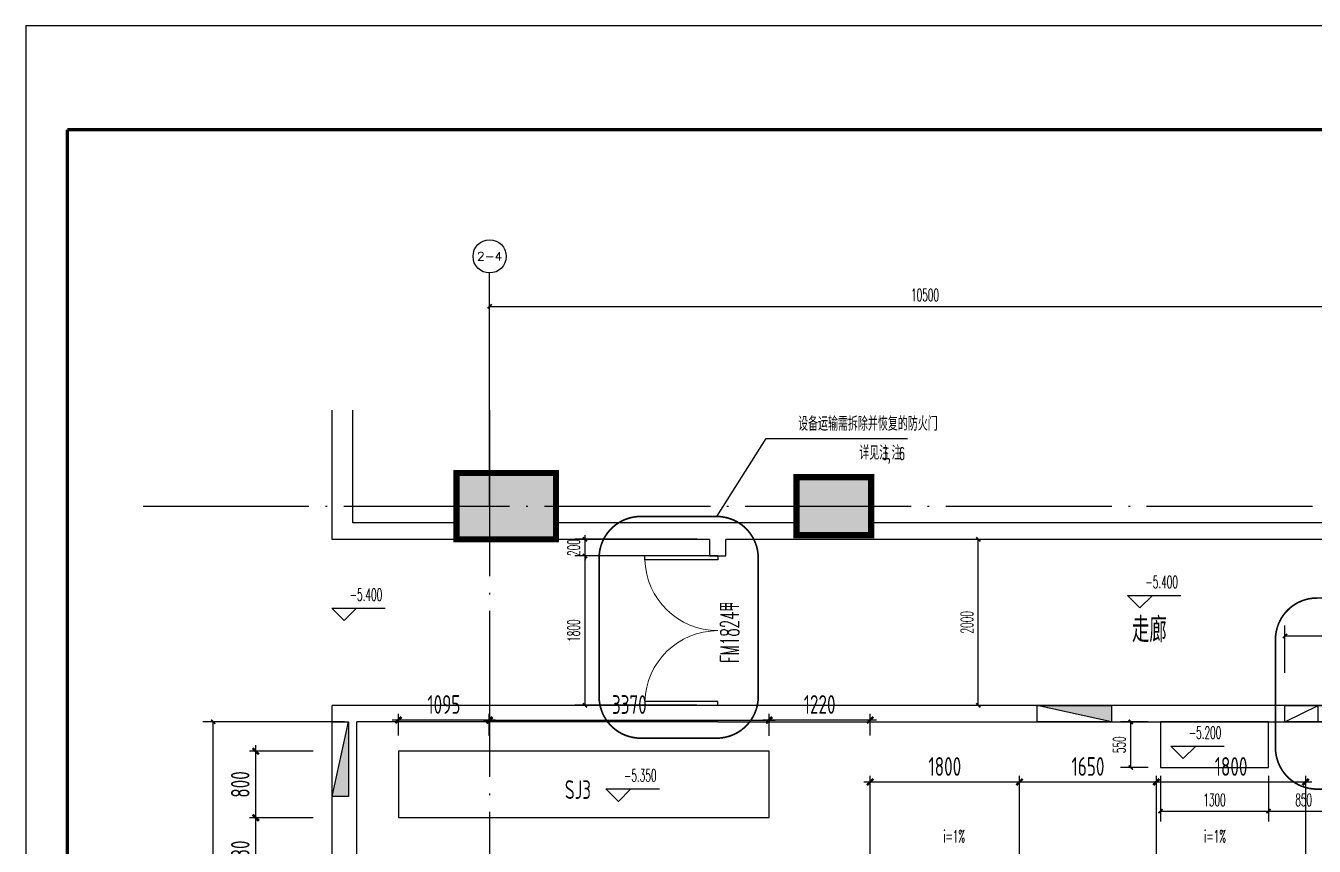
# Model space of a CAD drawing. Extents: x 917265 to 982035, y 334257 to 376307.
# Drawn here: x 917265 to 932799, y 366421 to 376307 of the extents above; entities that cross this region are included whole.
import ezdxf
from ezdxf.enums import TextEntityAlignment as Align

# ---------------------------------------------------------------- set-up
doc = ezdxf.new("R2010")
doc.units = 0
doc.header["$LTSCALE"] = 1000
doc.linetypes.add('DOTE', pattern=[2.42, 2, -0.2, 0.02, -0.2])
for name, color, linetype in [('150文字', 7, 'Continuous'), ('ACS_COM', 7, 'Continuous'), ('AXIS', 3, 'Continuous'), ('AXIS_TEXT', 7, 'Continuous'), ('C_BLOCK_', 7, 'Continuous'), ('COLU', 7, 'Continuous'), ('COLUMN', 9, 'Continuous'), ('DIM_ELEV', 3, 'Continuous'), ('DIM_LEAD', 3, 'Continuous'), ('DOTE', 1, 'Continuous'), ('PUB_DIM', 3, 'Continuous'), ('PUB_HATCH', 8, 'Continuous'), ('PUB_TEXT', 7, 'Continuous'), ('PUB_TITLE', 4, 'Continuous'), ('WALL', 255, 'Continuous'), ('WINDOW', 2, 'Continuous'), ('消火栓', 6, 'Continuous'), ('设备基础及留洞', 7, 'Continuous')]:
    doc.layers.add(name, color=color, linetype=linetype)
doc.styles.add('_TCH_AXIS', font='COMPLEX', dxfattribs={"bigfont": 'GBCBIG'})
doc.styles.add('_TCH_DIM', font='SIMPLEX.shx', dxfattribs={"width": 0.75, "bigfont": 'GBCBIG.shx'})
doc.styles.add('_TCH_DIM_T3', font='SIMPLEX.shx', dxfattribs={"width": 0.529412, "bigfont": 'GBCBIG.shx'})
doc.styles.add('BZTK_仿宋GB2312', font='SIMFANG_0.TTF', dxfattribs={"width": 0.75})
doc.styles.add('HZS', font='fszk.shx', dxfattribs={"width": 0.7, "bigfont": 'hztxt.shx'})
doc.styles.add('TSSD_DIMENSION_T3', font='Tssdeng.shx', dxfattribs={"width": 0.7, "bigfont": 'hztxt.shx'})
doc.styles.add('TSSD_Rein', font='Tssdeng.shx', dxfattribs={"width": 0.7, "bigfont": 'hztxt.shx'})
doc.dimstyles.new('_TCH_ARCH&&50', dxfattribs={"dimtxt": 148.75, "dimasz": 50, "dimexe": 125, "dimexo": 150, "dimgap": 63.125, "dimtad": 1, "dimdec": 0, "dimzin": 0, "dimdsep": 46, "dimtxsty": '_TCH_DIM_T3', "dimblk": 'ARCHTICK', "dimcen": 0.09, "dimclrt": 7, "dimazin": 2, "dimtfac": 1, "dimtdec": 0, "dimtix": 1, "dimtmove": 2, "dimatfit": 3, "dimfxl": 1, "dimtolj": 1, "dimtzin": 0, "dimarcsym": 0})
doc.dimstyles.new('TSSD_150_150$TCH&&50', dxfattribs={"dimtxt": 225, "dimasz": 75, "dimexe": 75, "dimexo": 187.5, "dimgap": 75, "dimtad": 1, "dimdec": 0, "dimzin": 0, "dimdsep": 46, "dimtxsty": 'TSSD_DIMENSION_T3', "dimblk": 'ARCHTICK', "dimcen": 0, "dimdle": 75, "dimclrt": 7, "dimadec": 0, "dimazin": 0, "dimtfac": 1, "dimtdec": 0, "dimtix": 1, "dimtmove": 2, "dimatfit": 3, "dimfxl": 1, "dimtolj": 1, "dimtzin": 0, "dimarcsym": 0})

# ---------------------------------------------------------------- blocks, each defined once
blk = doc.blocks.new('$DorLib2D$00000002')
for p, q in [((-0.5, 0), (-0.5, 0.4875)), ((-0.475, 0.4875), (-0.5, 0.4875)), ((-0.475, 0), (-0.475, 0.4875)), ((0.475, 0), (0.475, 0.4875)), ((0.475, 0.4875), (0.5, 0.4875)), ((0.5, 0), (0.5, 0.4875)), ((-0.5, 0), (-0.475, 0)), ((0.5, 0), (0.475, 0))]:
    blk.add_line(p, q)
at = {"lineweight": 13}
for centre, start, end in [((-0.4875, 0), 0, 88.53072), ((0.4875, 0), 91.46928, 180)]:
    blk.add_arc(centre, 0.4875, start, end, dxfattribs=at)
blk = doc.blocks.new('消火栓')
at = {"layer": '消火栓'}
blk.add_hatch(color=256, dxfattribs=at).paths.add_polyline_path([(743316, -12254), (742416, -12254), (742416, -12454)])
blk.add_line((742416, -12454), (743316, -12254), dxfattribs=at)
blk.add_lwpolyline([(742416, -12454), (743316, -12454), (743316, -12254), (742416, -12254)], close=True, dxfattribs=at)
blk = doc.blocks.new('_ArchTick')
at = {"color": 0, "linetype": 'ByBlock', "const_width": 0.4}
blk.add_lwpolyline([(-0.5, -0.5), (0.5, 0.5)], dxfattribs=at)
blk = doc.blocks.new('*D140')
at = {"layer": 'Defpoints', "color": 0, "transparency": 16777216}
for p in [(14031, 21933), (12231, 20813), (14031, 20813)]:
    blk.add_point(p, dxfattribs=at)
at = {"layer": '设备基础及留洞', "color": 0, "lineweight": -2, "transparency": 16777216}
for p, q in [((12156, 21933), (14106, 21933)), ((12231, 21000), (12231, 22008)), ((14031, 21000), (14031, 22008))]:
    blk.add_line(p, q, dxfattribs=at)
at = {"layer": '设备基础及留洞', "color": 0, "lineweight": -2, "transparency": 16777216, "xscale": 75, "yscale": 75, "zscale": 75, "rotation": 180}
blk.add_blockref('_ArchTick', (12231, 21933), dxfattribs=at)
at = {"layer": '设备基础及留洞', "color": 0, "lineweight": -2, "transparency": 16777216, "xscale": 75, "yscale": 75, "zscale": 75}
blk.add_blockref('_ArchTick', (14031, 21933), dxfattribs=at)
at = {"layer": '设备基础及留洞', "color": 7, "transparency": 16777216, "insert": (13131, 22120), "char_height": 225, "attachment_point": 5, "style": 'TSSD_DIMENSION_T3'}
blk.add_mtext('\\A1;1800', dxfattribs=at)
blk = doc.blocks.new('*D141')
at = {"layer": 'Defpoints', "color": 0, "transparency": 16777216}
for p in [(12231, 21933), (10580, 21560), (12231, 21560)]:
    blk.add_point(p, dxfattribs=at)
at = {"layer": '设备基础及留洞', "color": 0, "lineweight": -2, "transparency": 16777216}
for p, q in [((10505, 21933), (12306, 21933)), ((10580, 21747), (10580, 22008)), ((12231, 21747), (12231, 22008))]:
    blk.add_line(p, q, dxfattribs=at)
at = {"layer": '设备基础及留洞', "color": 0, "lineweight": -2, "transparency": 16777216, "xscale": 75, "yscale": 75, "zscale": 75, "rotation": 180}
blk.add_blockref('_ArchTick', (10580, 21933), dxfattribs=at)
at = {"layer": '设备基础及留洞', "color": 0, "lineweight": -2, "transparency": 16777216, "xscale": 75, "yscale": 75, "zscale": 75}
blk.add_blockref('_ArchTick', (12231, 21933), dxfattribs=at)
at = {"layer": '设备基础及留洞', "color": 7, "transparency": 16777216, "insert": (11406, 22120), "char_height": 225, "attachment_point": 5, "style": 'TSSD_DIMENSION_T3'}
blk.add_mtext('\\A1;1650', dxfattribs=at)
blk = doc.blocks.new('*D142')
at = {"layer": 'Defpoints', "color": 0, "transparency": 16777216}
for p in [(10580, 21933), (8780, 20813), (10580, 20813)]:
    blk.add_point(p, dxfattribs=at)
at = {"layer": '设备基础及留洞', "color": 0, "lineweight": -2, "transparency": 16777216}
for p, q in [((8705, 21933), (10655, 21933)), ((8780, 21000), (8780, 22008)), ((10580, 21000), (10580, 22008))]:
    blk.add_line(p, q, dxfattribs=at)
at = {"layer": '设备基础及留洞', "color": 0, "lineweight": -2, "transparency": 16777216, "xscale": 75, "yscale": 75, "zscale": 75, "rotation": 180}
blk.add_blockref('_ArchTick', (8780, 21933), dxfattribs=at)
at = {"layer": '设备基础及留洞', "color": 0, "lineweight": -2, "transparency": 16777216, "xscale": 75, "yscale": 75, "zscale": 75}
blk.add_blockref('_ArchTick', (10580, 21933), dxfattribs=at)
at = {"layer": '设备基础及留洞', "color": 7, "transparency": 16777216, "insert": (9680, 22120), "char_height": 225, "attachment_point": 5, "style": 'TSSD_DIMENSION_T3'}
blk.add_mtext('\\A1;1800', dxfattribs=at)
blk = doc.blocks.new('*D143')
at = {"layer": 'Defpoints', "color": 0, "transparency": 16777216}
for p in [(8780, 22680), (7560, 22306), (8780, 22306)]:
    blk.add_point(p, dxfattribs=at)
at = {"layer": '设备基础及留洞', "color": 0, "lineweight": -2, "transparency": 16777216}
for p, q in [((7560, 22494), (7560, 22755)), ((8780, 22494), (8780, 22755)), ((7485, 22680), (8855, 22680))]:
    blk.add_line(p, q, dxfattribs=at)
at = {"layer": '设备基础及留洞', "color": 0, "lineweight": -2, "transparency": 16777216, "xscale": 75, "yscale": 75, "zscale": 75, "rotation": 180}
blk.add_blockref('_ArchTick', (7560, 22680), dxfattribs=at)
at = {"layer": '设备基础及留洞', "color": 0, "lineweight": -2, "transparency": 16777216, "xscale": 75, "yscale": 75, "zscale": 75}
blk.add_blockref('_ArchTick', (8780, 22680), dxfattribs=at)
at = {"layer": '设备基础及留洞', "color": 7, "transparency": 16777216, "insert": (8170, 22867), "char_height": 225, "attachment_point": 5, "style": 'TSSD_DIMENSION_T3'}
blk.add_mtext('\\A1;1220', dxfattribs=at)
blk = doc.blocks.new('*D144')
at = {"layer": 'Defpoints', "color": 0, "transparency": 16777216}
for p in [(7561, 22678), (4191, 22303), (7561, 22303)]:
    blk.add_point(p, dxfattribs=at)
at = {"layer": '设备基础及留洞', "color": 0, "lineweight": -2, "transparency": 16777216}
for p, q in [((4191, 22491), (4191, 22753)), ((7561, 22491), (7561, 22753)), ((4116, 22678), (7636, 22678))]:
    blk.add_line(p, q, dxfattribs=at)
at = {"layer": '设备基础及留洞', "color": 0, "lineweight": -2, "transparency": 16777216, "xscale": 75, "yscale": 75, "zscale": 75, "rotation": 180}
blk.add_blockref('_ArchTick', (4191, 22678), dxfattribs=at)
at = {"layer": '设备基础及留洞', "color": 0, "lineweight": -2, "transparency": 16777216, "xscale": 75, "yscale": 75, "zscale": 75}
blk.add_blockref('_ArchTick', (7561, 22678), dxfattribs=at)
at = {"layer": '设备基础及留洞', "color": 7, "transparency": 16777216, "insert": (5876, 22866), "char_height": 225, "attachment_point": 5, "style": 'TSSD_DIMENSION_T3'}
blk.add_mtext('\\A1;3370', dxfattribs=at)
blk = doc.blocks.new('*D145')
at = {"layer": 'Defpoints', "color": 0, "transparency": 16777216}
for p in [(4187, 22680), (3092, 22306), (4187, 22306)]:
    blk.add_point(p, dxfattribs=at)
at = {"layer": '设备基础及留洞', "color": 0, "lineweight": -2, "transparency": 16777216}
for p, q in [((3092, 22494), (3092, 22755)), ((4187, 22494), (4187, 22755)), ((3017, 22680), (4262, 22680))]:
    blk.add_line(p, q, dxfattribs=at)
at = {"layer": '设备基础及留洞', "color": 0, "lineweight": -2, "transparency": 16777216, "xscale": 75, "yscale": 75, "zscale": 75, "rotation": 180}
blk.add_blockref('_ArchTick', (3092, 22680), dxfattribs=at)
at = {"layer": '设备基础及留洞', "color": 0, "lineweight": -2, "transparency": 16777216, "xscale": 75, "yscale": 75, "zscale": 75}
blk.add_blockref('_ArchTick', (4187, 22680), dxfattribs=at)
at = {"layer": '设备基础及留洞', "color": 7, "transparency": 16777216, "insert": (3640, 22867), "char_height": 225, "attachment_point": 5, "style": 'TSSD_DIMENSION_T3'}
blk.add_mtext('\\A1;1095', dxfattribs=at)
blk = doc.blocks.new('*D159')
at = {"layer": 'Defpoints', "color": 0, "transparency": 16777216}
for p in [(1372, 21503), (2250, 21503), (2250, 20623)]:
    blk.add_point(p, dxfattribs=at)
at = {"layer": '设备基础及留洞', "color": 0, "lineweight": -2, "transparency": 16777216}
for p, q in [((2063, 21503), (1297, 21503)), ((1372, 20548), (1372, 21578)), ((2063, 20623), (1297, 20623))]:
    blk.add_line(p, q, dxfattribs=at)
at = {"layer": '设备基础及留洞', "color": 0, "lineweight": -2, "transparency": 16777216, "xscale": 75, "yscale": 75, "zscale": 75}
for p, rotation in [((1372, 21503), 90), ((1372, 20623), 270)]:
    blk.add_blockref('_ArchTick', p, dxfattribs=dict(at, rotation=rotation))
at = {"layer": '设备基础及留洞', "color": 7, "transparency": 16777216, "insert": (1185, 21063), "char_height": 225, "attachment_point": 5, "rotation": 90, "style": 'TSSD_DIMENSION_T3'}
blk.add_mtext('\\A1;880', dxfattribs=at)
blk = doc.blocks.new('*D160')
at = {"layer": 'Defpoints', "color": 0, "transparency": 16777216}
for p in [(1372, 22303), (2250, 22303), (2250, 21503)]:
    blk.add_point(p, dxfattribs=at)
at = {"layer": '设备基础及留洞', "color": 0, "lineweight": -2, "transparency": 16777216}
for p, q in [((1372, 21428), (1372, 22378)), ((2063, 22303), (1297, 22303)), ((2063, 21503), (1297, 21503))]:
    blk.add_line(p, q, dxfattribs=at)
at = {"layer": '设备基础及留洞', "color": 0, "lineweight": -2, "transparency": 16777216, "xscale": 75, "yscale": 75, "zscale": 75}
for p, rotation in [((1372, 22303), 90), ((1372, 21503), 270)]:
    blk.add_blockref('_ArchTick', p, dxfattribs=dict(at, rotation=rotation))
at = {"layer": '设备基础及留洞', "color": 7, "transparency": 16777216, "insert": (1185, 21903), "char_height": 225, "attachment_point": 5, "rotation": 90, "style": 'TSSD_DIMENSION_T3'}
blk.add_mtext('\\A1;800', dxfattribs=at)
blk = doc.blocks.new('标准图框_A1_横式')
at = {"color": 7}
for points in [[(0, 594), (0, 0)], [(0, 0), (841, 0)]]:
    blk.add_lwpolyline(points, dxfattribs=at)
at = {"color": 4, "const_width": 0.8}
blk.add_lwpolyline([(25, 584), (25, 10)], dxfattribs=at)
at = {"color": 4}
blk.add_lwpolyline([(25, 10, 0.8, 0.8, 0), (831, 10, 0, 0, 0)], format="xyseb", dxfattribs=at)
at = {"style": 'BZTK_仿宋GB2312', "width": 0.75}
for tag, height, p in [('工艺', 2.5, (17.55, 569)), ('总图', 2.5, (17.55, 557)), ('建筑', 2.5, (17.55, 545)), ('结构', 2.5, (17.55, 533)), ('水道', 2.5, (17.55, 521)), ('暖通', 2.5, (17.55, 509)), ('电气', 2.5, (17.55, 497)), ('电信', 2.5, (17.55, 485)), ('热机', 2.5, (17.55, 473)), ('自控', 2.5, (17.55, 461)), ('审定', 3, (781.22, 156.28)), ('总设计师', 3, (782, 148)), ('审核', 3, (782, 140)), ('标审', 3, (782, 132)), ('专业负责人', 3, (782, 124)), ('校核', 3, (782, 116)), ('设计', 3, (782, 108)), ('建筑物号', 3, (801, 69)), ('图名', 3, (801, 55)), ('图号', 3, (801, 41)), ('出图状态', 3, (782, 31)), ('设计阶段', 3, (819.5, 31)), ('版号', 3, (782, 25)), ('专业', 3, (819.5, 25)), ('比例', 3, (782, 19)), ('日期', 3, (819.5, 19)), ('张数', 3, (782, 13)), ('张号', 3, (819.5, 13))]:
    blk.add_attdef(tag, text='', height=height, dxfattribs=at).set_placement(p, align=Align.MIDDLE_CENTER)
at = {"style": 'BZTK_仿宋GB2312', "width": 0.75, "flags": 1}
for tag, p in [('审定签名位置_001', (811.75, 157.58)), ('总设计师签名位置_001', (811.75, 149.58)), ('审核签名位置_001', (811.75, 141.58)), ('标审签名位置_001', (811.75, 133.58)), ('专业负责人签名位置_001', (811.75, 125.58)), ('校核签名位置_001', (811.75, 117.58)), ('设计签名位置_001', (811.75, 109.58))]:
    blk.add_attdef(tag, text='', height=3, dxfattribs=at).set_placement(p, align=Align.TOP_LEFT)
at = {"style": 'BZTK_仿宋GB2312', "width": 0.75}
for tag, p in [('建设单位_001', (801, 98.5)), ('项目名称_001', (801, 84.5))]:
    blk.add_attdef(tag, text='', height=3, dxfattribs=at).set_placement(p, align=Align.TOP_LEFT)
blk = doc.blocks.new('A$C1E6212F9')
at = {"layer": 'C_BLOCK_'}
blk.add_blockref('标准图框_A1_横式', (0, 0), dxfattribs=at)
blk = doc.blocks.new('*D25')
at = {"layer": 'AXIS', "color": 0, "lineweight": -2, "transparency": 16777216}
for p, q in [((922857, 371826), (922857, 373051)), ((933357, 371826), (933357, 373051)), ((922857, 372926), (933357, 372926))]:
    blk.add_line(p, q, dxfattribs=at)
at = {"layer": 'Defpoints', "color": 0, "transparency": 16777216}
for p in [(933357, 372926), (922857, 371676), (933357, 371676)]:
    blk.add_point(p, dxfattribs=at)
at = {"layer": 'AXIS', "color": 0, "lineweight": -2, "transparency": 16777216, "xscale": 50, "yscale": 50, "zscale": 50, "rotation": 180}
blk.add_blockref('_ArchTick', (922857, 372926), dxfattribs=at)
at = {"layer": 'AXIS', "color": 0, "lineweight": -2, "transparency": 16777216, "xscale": 50, "yscale": 50, "zscale": 50}
blk.add_blockref('_ArchTick', (933357, 372926), dxfattribs=at)
at = {"layer": 'AXIS', "color": 7, "transparency": 16777216, "insert": (928107, 373063), "char_height": 148.8, "attachment_point": 5, "style": '_TCH_DIM_T3'}
blk.add_mtext('\\A1;10500', dxfattribs=at)
blk = doc.blocks.new('*D30')
at = {"layer": 'Defpoints', "color": 0, "transparency": 16777216}
for p in [(928235, 370119), (928748, 370119), (928235, 368119)]:
    blk.add_point(p, dxfattribs=at)
at = {"layer": 'PUB_DIM', "color": 0, "lineweight": -2, "transparency": 16777216}
for p, q in [((928385, 370119), (928873, 370119)), ((928748, 368119), (928748, 370119)), ((928385, 368119), (928873, 368119))]:
    blk.add_line(p, q, dxfattribs=at)
at = {"layer": 'PUB_DIM', "color": 0, "lineweight": -2, "transparency": 16777216, "xscale": 50, "yscale": 50, "zscale": 50}
for p, rotation in [((928748, 370119), 90), ((928748, 368119), 270)]:
    blk.add_blockref('_ArchTick', p, dxfattribs=dict(at, rotation=rotation))
at = {"layer": 'PUB_DIM', "color": 7, "transparency": 16777216, "insert": (928611, 369119), "char_height": 148.8, "attachment_point": 5, "rotation": 90, "style": '_TCH_DIM_T3'}
blk.add_mtext('\\A1;2000', dxfattribs=at)
blk = doc.blocks.new('$LinePat$空心砌块')
at = {"color": 0}
for p in [(0, -300), (536, -300)]:
    blk.add_line(p, (536, 0), dxfattribs=at)
blk = doc.blocks.new('*D31')
at = {"layer": 'Defpoints', "color": 0, "transparency": 16777216}
for p in [(937446, 368955), (932446, 368362), (937446, 368362)]:
    blk.add_point(p, dxfattribs=at)
at = {"layer": 'PUB_DIM', "color": 0, "lineweight": -2, "transparency": 16777216}
for p, q in [((932446, 368512), (932446, 369080)), ((932446, 368955), (937446, 368955)), ((937446, 368512), (937446, 369080))]:
    blk.add_line(p, q, dxfattribs=at)
at = {"layer": 'PUB_DIM', "color": 0, "lineweight": -2, "transparency": 16777216, "xscale": 50, "yscale": 50, "zscale": 50, "rotation": 180}
blk.add_blockref('_ArchTick', (932446, 368955), dxfattribs=at)
at = {"layer": 'PUB_DIM', "color": 0, "lineweight": -2, "transparency": 16777216, "xscale": 50, "yscale": 50, "zscale": 50}
blk.add_blockref('_ArchTick', (937446, 368955), dxfattribs=at)
at = {"layer": 'PUB_DIM', "color": 7, "transparency": 16777216, "insert": (934946, 369093), "char_height": 148.8, "attachment_point": 5, "style": '_TCH_DIM_T3'}
blk.add_mtext('\\A1;5000', dxfattribs=at)
blk = doc.blocks.new('*D37')
at = {"layer": 'Defpoints', "color": 0, "transparency": 16777216}
for p in [(930947, 367419), (932247, 367419), (932247, 366843)]:
    blk.add_point(p, dxfattribs=at)
at = {"layer": 'PUB_DIM', "color": 0, "lineweight": -2, "transparency": 16777216}
for p, q in [((930947, 367269), (930947, 366718)), ((932247, 367269), (932247, 366718)), ((930947, 366843), (932247, 366843))]:
    blk.add_line(p, q, dxfattribs=at)
at = {"layer": 'PUB_DIM', "color": 0, "lineweight": -2, "transparency": 16777216, "xscale": 50, "yscale": 50, "zscale": 50, "rotation": 180}
blk.add_blockref('_ArchTick', (930947, 366843), dxfattribs=at)
at = {"layer": 'PUB_DIM', "color": 0, "lineweight": -2, "transparency": 16777216, "xscale": 50, "yscale": 50, "zscale": 50}
blk.add_blockref('_ArchTick', (932247, 366843), dxfattribs=at)
at = {"layer": 'PUB_DIM', "color": 7, "transparency": 16777216, "insert": (931597, 366980), "char_height": 148.8, "attachment_point": 5, "style": '_TCH_DIM_T3'}
blk.add_mtext('\\A1;1300', dxfattribs=at)
blk = doc.blocks.new('*D38')
at = {"layer": 'Defpoints', "color": 0, "transparency": 16777216}
for p in [(932247, 367419), (933097, 367419), (933097, 366843)]:
    blk.add_point(p, dxfattribs=at)
at = {"layer": 'PUB_DIM', "color": 0, "lineweight": -2, "transparency": 16777216}
for p, q in [((932247, 367269), (932247, 366718)), ((933097, 367269), (933097, 366718)), ((932247, 366843), (933097, 366843))]:
    blk.add_line(p, q, dxfattribs=at)
at = {"layer": 'PUB_DIM', "color": 0, "lineweight": -2, "transparency": 16777216, "xscale": 50, "yscale": 50, "zscale": 50, "rotation": 180}
blk.add_blockref('_ArchTick', (932247, 366843), dxfattribs=at)
at = {"layer": 'PUB_DIM', "color": 0, "lineweight": -2, "transparency": 16777216, "xscale": 50, "yscale": 50, "zscale": 50}
blk.add_blockref('_ArchTick', (933097, 366843), dxfattribs=at)
at = {"layer": 'PUB_DIM', "color": 7, "transparency": 16777216, "insert": (932672, 366980), "char_height": 148.8, "attachment_point": 5, "style": '_TCH_DIM_T3'}
blk.add_mtext('\\A1;850', dxfattribs=at)
blk = doc.blocks.new('*D42')
at = {"layer": 'Defpoints', "color": 0, "transparency": 16777216}
for p in [(930587, 367919), (930947, 367919), (930947, 367369)]:
    blk.add_point(p, dxfattribs=at)
at = {"layer": 'PUB_DIM', "color": 0, "lineweight": -2, "transparency": 16777216}
for p, q in [((930797, 367919), (930462, 367919)), ((930587, 367369), (930587, 367919)), ((930797, 367369), (930462, 367369))]:
    blk.add_line(p, q, dxfattribs=at)
at = {"layer": 'PUB_DIM', "color": 0, "lineweight": -2, "transparency": 16777216, "xscale": 50, "yscale": 50, "zscale": 50}
for p, rotation in [((930587, 367919), 90), ((930587, 367369), 270)]:
    blk.add_blockref('_ArchTick', p, dxfattribs=dict(at, rotation=rotation))
at = {"layer": 'PUB_DIM', "color": 7, "transparency": 16777216, "insert": (930450, 367644), "char_height": 148.8, "attachment_point": 5, "rotation": 90, "style": '_TCH_DIM_T3'}
blk.add_mtext('\\A1;550', dxfattribs=at)
blk = doc.blocks.new('*D46')
at = {"layer": 'Defpoints', "color": 0, "transparency": 16777216}
for p in [(919524, 367919), (921257, 367919), (921257, 360319)]:
    blk.add_point(p, dxfattribs=at)
at = {"layer": 'PUB_DIM', "color": 0, "lineweight": -2, "transparency": 16777216}
for p, q in [((921107, 367919), (919399, 367919)), ((919524, 360319), (919524, 367919)), ((921107, 360319), (919399, 360319))]:
    blk.add_line(p, q, dxfattribs=at)
at = {"layer": 'PUB_DIM', "color": 0, "lineweight": -2, "transparency": 16777216, "xscale": 50, "yscale": 50, "zscale": 50}
for p, rotation in [((919524, 367919), 90), ((919524, 360319), 270)]:
    blk.add_blockref('_ArchTick', p, dxfattribs=dict(at, rotation=rotation))
at = {"layer": 'PUB_DIM', "color": 7, "transparency": 16777216, "insert": (919386, 364119), "char_height": 148.8, "attachment_point": 5, "rotation": 90, "style": '_TCH_DIM_T3'}
blk.add_mtext('\\A1;7600', dxfattribs=at)
blk = doc.blocks.new('*D47')
at = {"layer": 'Defpoints', "color": 0, "transparency": 16777216}
for p in [(924008, 370119), (925507, 370119), (925507, 369919)]:
    blk.add_point(p, dxfattribs=at)
at = {"layer": 'PUB_DIM', "color": 0, "lineweight": -2, "transparency": 16777216}
for p, q in [((925357, 370119), (923883, 370119)), ((924008, 370119), (924008, 370169)), ((924008, 369919), (924008, 370119)), ((925357, 369919), (923883, 369919)), ((924008, 369919), (924008, 369869))]:
    blk.add_line(p, q, dxfattribs=at)
at = {"layer": 'PUB_DIM', "color": 0, "lineweight": -2, "transparency": 16777216, "xscale": 50, "yscale": 50, "zscale": 50}
for p, rotation in [((924008, 370119), 270), ((924008, 369919), 90)]:
    blk.add_blockref('_ArchTick', p, dxfattribs=dict(at, rotation=rotation))
at = {"layer": 'PUB_DIM', "color": 7, "transparency": 16777216, "insert": (923870, 370019), "char_height": 148.8, "attachment_point": 5, "rotation": 90, "style": '_TCH_DIM_T3'}
blk.add_mtext('\\A1;200', dxfattribs=at)
blk = doc.blocks.new('*D48')
at = {"layer": 'Defpoints', "color": 0, "transparency": 16777216}
for p in [(924008, 369919), (925507, 369919), (925507, 368119)]:
    blk.add_point(p, dxfattribs=at)
at = {"layer": 'PUB_DIM', "color": 0, "lineweight": -2, "transparency": 16777216}
for p, q in [((925357, 369919), (923883, 369919)), ((924008, 368119), (924008, 369919)), ((925357, 368119), (923883, 368119))]:
    blk.add_line(p, q, dxfattribs=at)
at = {"layer": 'PUB_DIM', "color": 0, "lineweight": -2, "transparency": 16777216, "xscale": 50, "yscale": 50, "zscale": 50}
for p, rotation in [((924008, 369919), 90), ((924008, 368119), 270)]:
    blk.add_blockref('_ArchTick', p, dxfattribs=dict(at, rotation=rotation))
at = {"layer": 'PUB_DIM', "color": 7, "transparency": 16777216, "insert": (923870, 369019), "char_height": 148.8, "attachment_point": 5, "rotation": 90, "style": '_TCH_DIM_T3'}
blk.add_mtext('\\A1;1800', dxfattribs=at)
blk = doc.blocks.new('A$C22CB425E')
at = {"ltscale": 3}
blk.add_line((4191.3, 25256.5), (4191.3, 26604.1), dxfattribs=at)
at = {"layer": 'COLU', "const_width": 75}
for points in [[(3791.3, 24856.5), (4991.3, 24856.5), (4991.3, 25656.5), (3791.3, 25656.5)], [(7891.3, 24906.5), (8791.3, 24906.5), (8791.3, 25606.5), (7891.3, 25606.5)]]:
    blk.add_lwpolyline(points, close=True, dxfattribs=at)
at = {"layer": '设备基础及留洞'}
blk.add_lwpolyline([(3091.9, 21503.5), (7560.3, 21503.5), (7560.3, 22303.5), (3091.9, 22303.5)], close=True, dxfattribs=at)
at = {"layer": '设备基础及留洞', "style": 'TSSD_Rein', "width": 0.7}
blk.add_text('SJ3', height=225, dxfattribs=at).set_placement((5256.1, 21661.1), align=Align.BOTTOM_CENTER)
at = {"layer": '设备基础及留洞'}
for p1, p2, distance, picture, middle in [((3091.9, 22306.5), (4187.2, 22306.5), 373.2, '*D145', (3639.6, 22867.2)), ((4191.3, 22303.5), (7561.3, 22303.5), 374.7, '*D144', (5876.3, 22865.7)), ((7560.3, 22306.5), (8780.5, 22306.5), 373.2, '*D143', (8170.4, 22867.2)), ((2250.3, 21503.5), (2250.3, 22303.5), 878.2, '*D160', (1184.7, 21903.5)), ((8780.5, 20812.7), (10580.5, 20812.7), 1120.2, '*D142', (9680.5, 22120.3)), ((10580.5, 21559.6), (12230.5, 21559.6), 373.2, '*D141', (11405.5, 22120.3)), ((12230.5, 20812.7), (14030.9, 20812.7), 1120.2, '*D140', (13130.7, 22120.3)), ((2250.3, 20623.4), (2250.3, 21503.5), 878.2, '*D159', (1184.7, 21063.4))]:
    dim = blk.add_aligned_dim(p1=p1, p2=p2, distance=distance, dimstyle='TSSD_150_150$TCH&&50', dxfattribs=at)
    dim.commit()
    dim.dimension.update_dxf_attribs({"geometry": picture, "text_midpoint": middle})

msp = doc.modelspace()

# ---------------------------------------------------------------- hatches: boundary and pattern name
at = {"layer": 'PUB_HATCH'}
for points in [[(922457, 370118.5), (923657, 370118.5), (923657, 370918.5), (922457, 370918.5)], [(926557.4, 370868.6), (926557.4, 370168.6), (927457.4, 370168.6), (927457.4, 370868.6)]]:
    msp.add_hatch(color=256, dxfattribs=at).paths.add_polyline_path(points)

# ---------------------------------------------------------------- linework, layer by layer
at = {"layer": 'ACS_COM', "ltscale": 3}
for points in [[(932446.2, 368118.6), (935646.2, 368118.6), (935646.2, 367918.6), (932446.2, 367918.6)], [(930947, 367368.6), (932247, 367368.6), (932247, 367918.6), (930947, 367918.6)]]:
    msp.add_lwpolyline(points, close=True, dxfattribs=at)
at = {"layer": 'AXIS'}
msp.add_line((922857, 371675.7), (922857, 373328.1), dxfattribs=at)
msp.add_circle((922857, 373528.1), 200, dxfattribs=at)
at = {"layer": 'COLUMN'}
for p, q in [((922457, 370918.5), (922457, 370118.5)), ((923657, 370918.5), (922457, 370918.5)), ((923657, 370118.5), (923657, 370918.5)), ((927457.4, 370868.6), (926557.4, 370868.6)), ((926557.4, 370868.6), (926557.4, 370168.6)), ((927457.4, 370168.6), (927457.4, 370868.6)), ((922457, 370118.5), (923657, 370118.5)), ((926557.4, 370168.6), (927457.4, 370168.6))]:
    msp.add_line(p, q, dxfattribs=at)
at = {"layer": 'DIM_ELEV'}
for p, q in [((930697.5, 369293), (930547.5, 369443)), ((930547.5, 369443), (931192.5, 369443)), ((930697.5, 369293), (930847.5, 369443)), ((921103, 369139.9), (920953, 369289.9)), ((920953, 369289.9), (921598, 369289.9)), ((921103, 369139.9), (921253, 369289.9)), ((931220.3, 367477.3), (931070.3, 367627.3)), ((931070.3, 367627.3), (931715.3, 367627.3)), ((931220.3, 367477.3), (931370.3, 367627.3)), ((924410.1, 366961.7), (924260.1, 367111.7)), ((924260.1, 367111.7), (924905.1, 367111.7)), ((924410.1, 366961.7), (924560.1, 367111.7))]:
    msp.add_line(p, q, dxfattribs=at)
at = {"layer": 'DIM_LEAD'}
for p, q in [((925595.7, 370394.3), (926189.4, 371333.1)), ((926189.4, 371333.1), (927896.6, 371333.1))]:
    msp.add_line(p, q, dxfattribs=at)
at = {"layer": 'DIM_LEAD', "const_width": 20}
for points in [[(924677.2, 370394.3), (925595.7, 370394.3, -0.4142136), (926095.7, 369894.3), (926095.7, 368223.3, -0.4142136), (925595.7, 367723.3), (924677.2, 367723.3, -0.4142136), (924177.2, 368223.3), (924177.2, 369894.3, -0.4142136)], [(932831.9, 369412), (937104.5, 369412, -0.4142136), (937604.5, 368912), (937604.5, 367609.3, -0.4142136), (937104.5, 367109.3), (932831.9, 367109.3, -0.4142136), (932331.9, 367609.3), (932331.9, 368912, -0.4142136)]]:
    msp.add_lwpolyline(points, format="xyb", close=True, dxfattribs=at)
at = {"layer": 'DOTE', "linetype": 'DOTE'}
msp.add_line((922857, 371675.7), (922857, 344678.4), dxfattribs=at)
msp.add_lwpolyline([(918678.3, 370518.6), (944061.6, 370518.6)], dxfattribs=at)
at = {"layer": 'PUB_TITLE'}
msp.add_lwpolyline([(917264.5, 334256.5), (946964.5, 334256.5), (946964.5, 376306.5), (917264.5, 376306.5)], close=True, dxfattribs=at)
at = {"layer": 'WALL'}
for p, q in [((920957, 370118.5), (920957, 371675.7)), ((921207, 370318.5), (921207, 371675.7)), ((922457, 370318.5), (921207, 370318.5)), ((925607, 370318.5), (923657, 370318.5)), ((926557.4, 370318.5), (925607, 370318.5)), ((933007, 370318.5), (927457.4, 370318.5)), ((922457, 370118.5), (920957, 370118.5)), ((925507, 370118.5), (923657, 370118.5)), ((925507, 370118.5), (925507, 369918.6)), ((927007.4, 370118.5), (925707, 370118.5)), ((925707, 369918.6), (925707, 370118.5)), ((933357, 370118.5), (927007.4, 370118.5)), ((925507, 369918.6), (925707, 369918.6)), ((920957, 346118.6), (920957, 368118.6)), ((925507, 368118.6), (920957, 368118.6)), ((925707, 368118.6), (925507, 368118.6)), ((935646.2, 368118.6), (925707, 368118.6)), ((921257, 346418.6), (921257, 367918.6)), ((925607, 367918.6), (921257, 367918.6)), ((925607, 367918.6), (935646.2, 367918.6))]:
    msp.add_line(p, q, dxfattribs=at)

# ---------------------------------------------------------------- block references
at = {"layer": 'ACS_COM', "ltscale": 3}
msp.add_blockref('A$C22CB425E', (918665.6, 345262.1), dxfattribs=at)
at = {"layer": 'ACS_COM', "xscale": 0.7460923440401969, "yscale": 0.6666666666666666, "zscale": 0.6666666666666666}
msp.add_blockref('$LinePat$空心砌块', (932446.2, 368118.6), dxfattribs=at)
at = {"layer": 'PUB_TEXT', "xscale": 50, "yscale": 50, "zscale": 50, "rotation": 270}
msp.add_blockref('A$C1E6212F9', (917264.5, 376306.5), dxfattribs=at)
at = {"layer": 'WINDOW', "xscale": 1800, "yscale": 1800, "zscale": 200, "rotation": 90.00000000000605}
msp.add_blockref('$DorLib2D$00000002', (925607, 369018.6), dxfattribs=at)
at = {"layer": '消火栓', "xscale": -1}
msp.add_blockref('消火栓', (1672772.9, 380372.4), dxfattribs=at)
at = {"layer": '消火栓', "xscale": -1, "rotation": 270}
msp.add_blockref('消火栓', (933410.8, -375397.3), dxfattribs=at)

# ---------------------------------------------------------------- texts
at = {"layer": '150文字', "style": 'HZS', "width": 0.7}
msp.add_text('走廊', height=300, dxfattribs=at).set_placement((930811.2, 368878.8), align=Align.CENTER)
at = {"layer": 'AXIS_TEXT', "color": 7, "style": '_TCH_AXIS'}
msp.add_text('2-4', height=102.66, dxfattribs=at).set_placement((922705.4, 373476.8), (923008.5, 373476.8), align=Align.FIT)
at = {"layer": 'PUB_TEXT', "color": 7, "style": '_TCH_DIM'}
for s, height, width, p in [('设备运输需拆除并恢复的防火门', 168.794, 0.75, (926576.3, 371427.6)), ('详见注', 168.79, 0.75, (927314.2, 371076.8)), ('3,', 148.75, 0.529412, (927590.7, 371076.8)), ('注', 168.8, 0.75, (927703.2, 371076.8)), ('6', 148.8, 0.529412, (927795.3, 371076.8)), ('-5.400', 148.75, 0.529412, (930765, 369530.5)), ('-5.400', 148.75, 0.529412, (921170.5, 369377.4)), ('-5.200', 148.75, 0.529412, (931287.8, 367714.8)), ('-5.350', 148.75, 0.529412, (924477.6, 367199.2))]:
    msp.add_text(s, height=height, dxfattribs=dict(at, width=width)).set_placement(p)
at = {"layer": 'PUB_TEXT', "style": '_TCH_DIM', "width": 0.529412}
msp.add_text('FM1824甲', height=223.12, rotation=90, dxfattribs=at).set_placement((925862.4, 368632.2))
for p in [(928326.7, 366467.9), (931471.8, 366467.9)]:
    msp.add_text('i=1%', height=148.75, dxfattribs=at).set_placement(p)

# ---------------------------------------------------------------- dimensions: what is measured, and where the dimension line sits
at = {"layer": 'AXIS'}
dim = msp.add_aligned_dim(p1=(922857, 371675.7), p2=(933357, 371675.7), distance=1250, dimstyle='_TCH_ARCH&&50', dxfattribs=at)
dim.commit()
dim.dimension.update_dxf_attribs({"geometry": '*D25', "text_midpoint": (928107, 373063.2)})
at = {"layer": 'PUB_DIM'}
for p1, p2, distance, picture, middle in [((925507, 369918.6), (925507, 370118.5), 1499.3, '*D47', (923870.2, 370018.6)), ((928234.5, 368118.6), (928234.5, 370118.5), -513.9, '*D30', (928610.9, 369118.6)), ((925507, 368118.6), (925507, 369918.6), 1499.3, '*D48', (923870.2, 369018.6)), ((932446.2, 368361.9), (937446.2, 368361.9), 593.1, '*D31', (934946.2, 369092.5)), ((921257, 360318.5), (921257, 367918.6), 1733.1, '*D46', (919386.3, 364118.5)), ((930947, 367368.6), (930947, 367918.6), 359.9, '*D42', (930449.5, 367643.6)), ((930947, 367418.6), (932247, 367418.6), -575.7, '*D37', (931597, 366980.4)), ((932247, 367418.6), (933097, 367418.6), -575.7, '*D38', (932672, 366980.4))]:
    dim = msp.add_aligned_dim(p1=p1, p2=p2, distance=distance, dimstyle='_TCH_ARCH&&50', dxfattribs=at)
    dim.commit()
    dim.dimension.update_dxf_attribs({"geometry": picture, "text_midpoint": middle})

doc.saveas('drawing.dxf')
